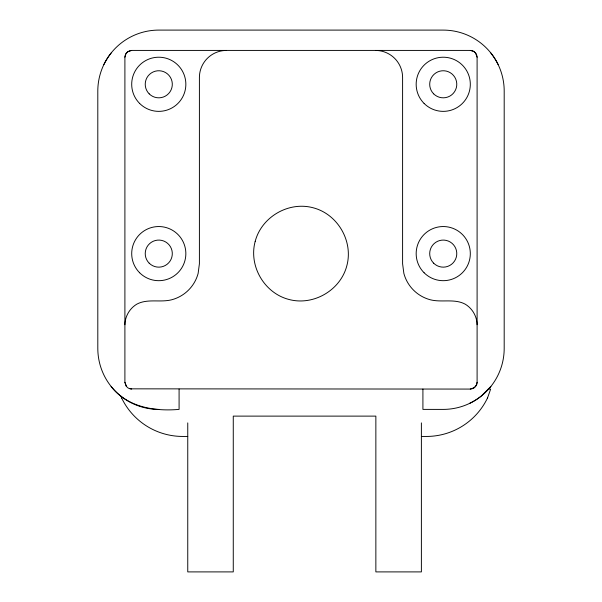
<?xml version="1.0" encoding="UTF-8"?>
<svg xmlns="http://www.w3.org/2000/svg" width="602" height="602" viewBox="0 0 602 602"><rect width="100%" height="100%" fill="white"/><g stroke="black" fill="none" stroke-linecap="round" stroke-linejoin="round"><path stroke-width="0.9" d="M131.672 389.073L128.286 388.162L126.352 386.386L124.9 382.3L124.9 57.19C125.081 53.518 127.94 50.523 131.672 50.417L470.328 50.417L473.714 51.328L475.648 53.104L477.1 57.19L477.1 382.3C477.123 385.905 473.857 388.975 470.328 389.073L129.927 388.839M124.9 324.726C125.043 316.374 129.603 308.502 136.752 304.191C147.588 298.351 160.267 302.761 171.796 299.743A37.181 37.181 0 0 0 198.133 273.413L199.405 263.766L199.405 77.507A27.075 27.075 0 0 1 226.495 50.433M477.1 382.3L476.528 384.874L474.414 387.62L470.328 389.073M124.9 57.19L125.81 53.804L127.586 51.87L131.672 50.417M487.485 398.088L490.653 389.073L488.26 389.073M490.886 53.051A61.058 61.058 0 0 1 504.198 91.06L504.19 348.43A61.058 61.058 0 0 1 490.886 386.439L481.246 396.086A61.058 61.058 0 0 1 443.23 409.398L422.913 409.39L422.913 389.073M111.114 53.051A61.058 61.058 0 0 0 97.802 91.06L97.81 348.43A61.058 61.058 0 0 0 111.114 386.439C127.097 407.178 154.511 411.55 179.087 409.39L179.087 389.073M187.756 436.442L182.677 436.442A67.725 67.725 0 0 1 121.672 398.08M421.385 436.442L426.464 436.442A67.725 67.725 0 0 0 487.469 398.08M470.328 50.417C474 50.598 476.995 53.458 477.1 57.19M124.9 382.3L126.352 386.386M121.002 396.244L121.649 398.088M477.1 324.726C476.957 316.374 472.397 308.502 465.248 304.191C454.412 298.351 441.733 302.761 430.204 299.743A37.181 37.181 0 0 1 403.867 273.413L402.595 263.766L402.595 77.507A27.075 27.075 0 0 0 375.505 50.433M421.385 422.897L421.385 571.9L375.859 571.9L375.859 416.117L233.267 416.117L233.267 571.9L187.756 571.9L187.756 422.897M103.853 64.617A60.817 60.817 0 0 1 120.754 43.404A61.058 61.058 0 0 1 158.77 30.092L443.23 30.1A61.058 61.058 0 0 1 469.673 36.143A60.817 60.817 0 0 1 498.147 64.617M490.886 386.439A60.817 60.817 0 0 1 469.673 403.348M158.77 409.398A61.058 61.058 0 0 1 120.761 396.078A60.817 60.817 0 0 1 111.114 386.439M255.203 241.334C248.483 265.813 264.18 292.986 288.727 299.405C313.198 306.125 340.378 290.435 346.797 265.881C353.517 241.41 337.82 214.229 313.273 207.81C288.802 201.091 261.622 216.788 255.203 241.334M424.101 103.439A27.075 27.075 0 0 0 469.394 91.301A27.075 27.075 0 0 0 436.232 58.138A27.075 27.075 0 0 0 424.101 103.439M433.666 93.859A13.537 13.537 0 0 0 456.316 87.794A13.537 13.537 0 0 0 439.731 71.209A13.537 13.537 0 0 0 433.666 93.859M139.634 272.759A27.075 27.075 0 0 0 184.927 260.621A27.075 27.075 0 0 0 151.764 227.466A27.075 27.075 0 0 0 139.634 272.759M149.198 263.187A13.537 13.537 0 0 0 171.848 257.114A13.537 13.537 0 0 0 155.263 240.537A13.537 13.537 0 0 0 149.198 263.187M149.198 93.859A13.537 13.537 0 0 0 171.848 87.794A13.537 13.537 0 0 0 155.263 71.209A13.537 13.537 0 0 0 149.198 93.859M433.666 263.187A13.537 13.537 0 0 0 456.316 257.114A13.537 13.537 0 0 0 439.731 240.537A13.537 13.537 0 0 0 433.666 263.187M139.634 103.439A27.075 27.075 0 0 0 184.927 91.301A27.075 27.075 0 0 0 151.764 58.138A27.075 27.075 0 0 0 139.634 103.439M424.101 272.759A27.075 27.075 0 0 0 469.394 260.621A27.075 27.075 0 0 0 436.232 227.466A27.075 27.075 0 0 0 424.101 272.759"/></g></svg>
